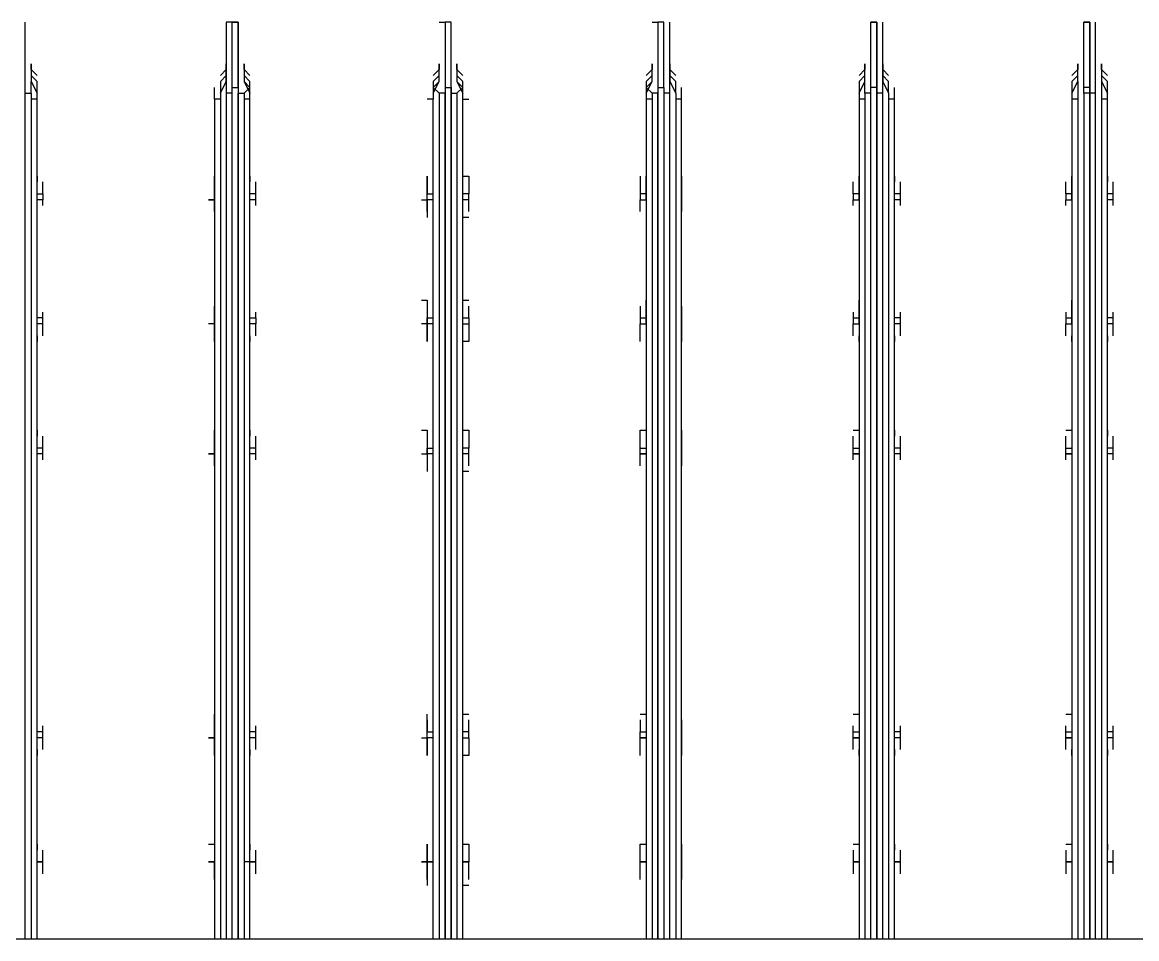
# Model space of a CAD drawing. Header units: metres. Extents: x 531263 to 531754, y 2674954 to 2675327.
# Drawn here: x 531502.8633 to 531503.124, y 2675213.8952 to 2675214.1096 of the extents above; entities that cross this region are included whole.
import ezdxf

# ---------------------------------------------------------------- set-up
doc = ezdxf.new("R2010")
doc.units = ezdxf.units.M
doc.header["$MEASUREMENT"] = 0
doc.layers.add('IDT', color=7, linetype='Continuous')

# ---------------------------------------------------------------- blocks, each defined once
blk = doc.blocks.new('IDT')
at = {"layer": 'IDT', "color": 0, "lineweight": 25}
for p, q in [((15.02116, 13.86368), (14.44023, 13.86368)), ((14.64217, 13.86368), (14.64217, 13.66727)), ((14.64356, 13.66589), (14.64356, 13.86368)), ((14.64494, 13.86368), (14.64494, 13.66589)), ((14.64632, 13.66451), (14.64632, 13.86368)), ((14.64632, 13.86368), (14.64632, 13.66451)), ((14.64771, 13.66589), (14.64771, 13.86368)), ((14.64909, 13.66589), (14.64909, 13.86368)), ((14.65047, 13.66727), (14.65047, 13.86368)), ((14.69197, 13.86368), (14.69197, 13.66727)), ((14.69335, 13.66589), (14.69335, 13.86368)), ((14.69473, 13.86368), (14.69473, 13.66589)), ((14.69612, 13.66451), (14.69612, 13.86368)), ((14.69612, 13.86368), (14.69612, 13.66451)), ((14.6975, 13.86368), (14.6975, 13.66589)), ((14.69888, 13.66589), (14.69888, 13.86368)), ((14.70027, 13.66727), (14.70027, 13.86368)), ((14.74176, 13.86368), (14.74176, 13.66727)), ((14.74314, 13.66589), (14.74314, 13.86368)), ((14.74453, 13.86368), (14.74453, 13.66589)), ((14.74591, 13.66451), (14.74591, 13.86368)), ((14.74729, 13.66451), (14.74729, 13.86368)), ((14.74729, 13.86368), (14.74729, 13.66589)), ((14.74868, 13.66589), (14.74868, 13.86368)), ((14.75006, 13.66727), (14.75006, 13.86368)), ((14.79294, 13.86368), (14.79294, 13.66727)), ((14.79432, 13.66589), (14.79432, 13.86368)), ((14.7957, 13.66451), (14.7957, 13.86368)), ((14.7957, 13.86368), (14.7957, 13.66589)), ((14.79709, 13.66451), (14.79709, 13.86368)), ((14.79709, 13.86368), (14.79709, 13.66589)), ((14.79847, 13.66589), (14.79847, 13.86368)), ((14.79985, 13.86368), (14.79985, 13.66727)), ((14.84273, 13.86368), (14.84273, 13.66727)), ((14.84411, 13.66589), (14.84411, 13.86368)), ((14.8455, 13.66451), (14.8455, 13.86368)), ((14.8455, 13.86368), (14.8455, 13.66589)), ((14.84688, 13.86368), (14.84688, 13.66451)), ((14.84826, 13.66589), (14.84826, 13.86368)), ((14.84965, 13.66589), (14.84965, 13.86368)), ((14.85103, 13.66727), (14.85103, 13.86368)), ((14.89252, 13.86368), (14.89252, 13.66727)), ((14.89391, 13.66589), (14.89391, 13.86368)), ((14.89529, 13.86368), (14.89529, 13.66589)), ((14.64217, 13.85123), (14.64217, 13.8457)), ((14.64217, 13.84985), (14.64217, 13.84846)), ((14.65047, 13.8457), (14.65047, 13.85123)), ((14.65047, 13.84846), (14.65047, 13.84985)), ((14.69197, 13.85123), (14.69197, 13.8457)), ((14.69197, 13.84985), (14.69197, 13.84846)), ((14.70027, 13.8457), (14.70027, 13.85123)), ((14.70027, 13.84846), (14.70027, 13.84985)), ((14.74176, 13.85123), (14.74176, 13.8457)), ((14.74176, 13.84846), (14.74176, 13.84985)), ((14.75006, 13.8457), (14.75006, 13.85123)), ((14.75144, 13.84985), (14.75144, 13.84846)), ((14.79155, 13.85123), (14.79294, 13.85123)), ((14.79155, 13.84985), (14.79155, 13.84846)), ((14.79294, 13.85123), (14.79294, 13.8457)), ((14.80124, 13.8457), (14.80124, 13.85123)), ((14.80124, 13.84985), (14.80124, 13.84846)), ((14.84273, 13.85123), (14.84273, 13.8457)), ((14.84273, 13.84985), (14.84273, 13.84846)), ((14.85103, 13.8457), (14.85103, 13.85123)), ((14.85103, 13.84985), (14.85103, 13.84846)), ((14.89252, 13.85123), (14.89252, 13.8457)), ((14.89252, 13.84985), (14.89252, 13.84846)), ((14.64079, 13.84846), (14.64079, 13.8457)), ((14.65186, 13.8457), (14.65186, 13.84846)), ((14.69058, 13.84846), (14.69058, 13.8457)), ((14.70165, 13.8457), (14.70165, 13.84846)), ((14.74176, 13.8457), (14.74176, 13.84846)), ((14.75144, 13.84846), (14.75144, 13.8457)), ((14.79155, 13.84846), (14.79155, 13.8457)), ((14.80124, 13.84846), (14.80124, 13.8457)), ((14.84135, 13.84846), (14.84135, 13.8457)), ((14.85103, 13.84846), (14.85103, 13.8457)), ((14.89114, 13.84846), (14.89114, 13.8457)), ((14.64079, 13.8457), (14.64217, 13.8457)), ((14.64217, 13.8457), (14.64079, 13.8457)), ((14.64079, 13.8457), (14.64079, 13.84293)), ((14.64217, 13.8457), (14.64217, 13.84155)), ((14.65186, 13.8457), (14.65047, 13.8457)), ((14.65047, 13.8457), (14.65186, 13.8457)), ((14.65186, 13.8457), (14.65047, 13.8457)), ((14.65047, 13.84155), (14.65047, 13.8457)), ((14.65047, 13.8457), (14.65186, 13.8457)), ((14.65186, 13.84293), (14.65186, 13.8457)), ((14.69058, 13.8457), (14.69197, 13.8457)), ((14.69197, 13.8457), (14.69058, 13.8457)), ((14.69058, 13.8457), (14.69058, 13.84293)), ((14.69197, 13.8457), (14.69197, 13.84155)), ((14.70165, 13.8457), (14.70027, 13.8457)), ((14.70027, 13.8457), (14.70165, 13.8457)), ((14.70165, 13.8457), (14.70027, 13.8457)), ((14.70027, 13.84155), (14.70027, 13.8457)), ((14.70027, 13.8457), (14.70165, 13.8457)), ((14.70165, 13.84293), (14.70165, 13.8457)), ((14.74176, 13.8457), (14.74176, 13.84155)), ((14.74176, 13.84293), (14.74176, 13.8457)), ((14.75144, 13.8457), (14.75006, 13.8457)), ((14.75006, 13.8457), (14.75144, 13.8457)), ((14.75144, 13.8457), (14.75006, 13.8457)), ((14.75006, 13.8457), (14.75144, 13.8457)), ((14.75006, 13.84155), (14.75006, 13.8457)), ((14.75144, 13.8457), (14.75144, 13.84293)), ((14.79155, 13.84293), (14.79155, 13.8457)), ((14.79155, 13.8457), (14.79294, 13.8457)), ((14.79294, 13.8457), (14.79155, 13.8457)), ((14.79155, 13.8457), (14.79294, 13.8457)), ((14.79294, 13.8457), (14.79294, 13.84155)), ((14.80124, 13.8457), (14.79985, 13.8457)), ((14.79985, 13.8457), (14.80124, 13.8457)), ((14.80124, 13.8457), (14.80124, 13.84293)), ((14.80124, 13.84155), (14.80124, 13.8457)), ((14.80262, 13.8457), (14.80124, 13.8457)), ((14.80124, 13.8457), (14.80262, 13.8457)), ((14.84135, 13.8457), (14.84273, 13.8457)), ((14.84135, 13.8457), (14.84273, 13.8457)), ((14.84273, 13.8457), (14.84135, 13.8457)), ((14.84135, 13.8457), (14.84135, 13.84293)), ((14.84273, 13.8457), (14.84273, 13.84155)), ((14.84273, 13.8457), (14.84411, 13.8457)), ((14.85103, 13.8457), (14.85241, 13.8457)), ((14.85241, 13.8457), (14.85103, 13.8457)), ((14.85103, 13.84155), (14.85103, 13.8457)), ((14.85103, 13.8457), (14.85241, 13.8457)), ((14.85103, 13.84293), (14.85103, 13.8457)), ((14.89114, 13.8457), (14.89252, 13.8457)), ((14.89252, 13.8457), (14.89114, 13.8457)), ((14.89114, 13.8457), (14.89114, 13.84293)), ((14.89252, 13.8457), (14.89252, 13.84155)), ((14.64217, 13.84155), (14.64217, 13.84293)), ((14.65047, 13.84155), (14.65047, 13.84293)), ((14.65186, 13.84155), (14.65047, 13.84155)), ((14.69197, 13.84155), (14.69197, 13.84293)), ((14.70027, 13.84155), (14.70027, 13.84293)), ((14.70165, 13.84155), (14.70027, 13.84155)), ((14.74176, 13.84155), (14.74176, 13.84293)), ((14.75144, 13.84155), (14.75006, 13.84155)), ((14.75144, 13.84293), (14.75144, 13.84155)), ((14.79155, 13.84155), (14.79155, 13.84293)), ((14.79294, 13.84155), (14.79155, 13.84155)), ((14.80124, 13.84293), (14.80124, 13.84155)), ((14.84273, 13.84155), (14.84273, 13.84293)), ((14.85103, 13.84155), (14.85103, 13.84293)), ((14.85241, 13.84155), (14.85103, 13.84155)), ((14.89252, 13.84155), (14.89252, 13.84293)), ((14.64217, 13.81942), (14.64217, 13.8208)), ((14.64217, 13.8208), (14.64217, 13.81665)), ((14.65047, 13.81665), (14.65047, 13.8208)), ((14.65047, 13.8208), (14.65047, 13.81942)), ((14.69197, 13.81942), (14.69197, 13.8208)), ((14.69197, 13.8208), (14.69197, 13.81665)), ((14.70027, 13.81665), (14.70027, 13.8208)), ((14.70027, 13.8208), (14.70027, 13.81942)), ((14.74176, 13.81942), (14.74176, 13.8208)), ((14.74176, 13.8208), (14.74176, 13.81665)), ((14.75006, 13.81665), (14.75006, 13.8208)), ((14.75144, 13.8208), (14.75144, 13.81942)), ((14.79155, 13.81942), (14.79155, 13.8208)), ((14.79155, 13.8208), (14.79294, 13.8208)), ((14.79294, 13.8208), (14.79294, 13.81665)), ((14.80124, 13.81665), (14.80124, 13.8208)), ((14.80124, 13.8208), (14.80124, 13.81942)), ((14.84273, 13.81942), (14.84273, 13.8208)), ((14.84273, 13.8208), (14.84273, 13.81665)), ((14.85103, 13.8208), (14.85103, 13.81942)), ((14.85103, 13.81665), (14.85103, 13.8208)), ((14.89252, 13.81942), (14.89252, 13.8208)), ((14.89252, 13.8208), (14.89252, 13.81665)), ((14.64079, 13.81942), (14.64079, 13.81665)), ((14.65186, 13.81942), (14.65186, 13.81665)), ((14.69058, 13.81942), (14.69058, 13.81665)), ((14.70165, 13.81942), (14.70165, 13.81665)), ((14.74176, 13.81527), (14.74176, 13.81942)), ((14.75144, 13.81942), (14.75144, 13.81665)), ((14.79155, 13.81665), (14.79155, 13.81942)), ((14.80124, 13.81942), (14.80124, 13.81665)), ((14.84135, 13.81942), (14.84135, 13.81665)), ((14.85103, 13.81942), (14.85103, 13.81665)), ((14.89114, 13.81942), (14.89114, 13.81665)), ((14.64079, 13.81665), (14.64217, 13.81665)), ((14.64079, 13.81665), (14.64079, 13.81527)), ((14.64079, 13.81527), (14.64217, 13.81527)), ((14.64079, 13.81527), (14.64079, 13.81389)), ((14.64217, 13.81665), (14.64217, 13.81527)), ((14.64217, 13.81527), (14.64217, 13.81112)), ((14.65186, 13.81665), (14.65047, 13.81665)), ((14.65047, 13.81527), (14.65047, 13.81665)), ((14.65047, 13.81665), (14.65186, 13.81665)), ((14.65047, 13.81112), (14.65047, 13.81527)), ((14.65186, 13.81527), (14.65047, 13.81527)), ((14.65186, 13.81665), (14.65186, 13.81527)), ((14.65186, 13.81527), (14.65186, 13.81389)), ((14.69058, 13.81665), (14.69197, 13.81665)), ((14.69058, 13.81665), (14.69058, 13.81527)), ((14.69058, 13.81527), (14.69197, 13.81527)), ((14.69058, 13.81527), (14.69058, 13.81389)), ((14.69197, 13.81665), (14.69197, 13.81527)), ((14.69197, 13.81527), (14.69197, 13.81112)), ((14.70165, 13.81665), (14.70027, 13.81665)), ((14.70027, 13.81527), (14.70027, 13.81665)), ((14.70027, 13.81665), (14.70165, 13.81665)), ((14.70027, 13.81112), (14.70027, 13.81527)), ((14.70165, 13.81527), (14.70027, 13.81527)), ((14.70165, 13.81665), (14.70165, 13.81527)), ((14.70165, 13.81527), (14.70165, 13.81389)), ((14.74176, 13.81665), (14.74176, 13.81527)), ((14.74176, 13.81389), (14.74176, 13.81527)), ((14.74176, 13.81527), (14.74176, 13.81112)), ((14.75144, 13.81665), (14.75006, 13.81665)), ((14.75006, 13.81527), (14.75006, 13.81665)), ((14.75006, 13.81665), (14.75144, 13.81665)), ((14.75006, 13.81112), (14.75006, 13.81527)), ((14.75144, 13.81527), (14.75006, 13.81527)), ((14.75144, 13.81665), (14.75144, 13.81527)), ((14.75144, 13.81389), (14.75144, 13.81527)), ((14.79294, 13.81665), (14.79155, 13.81665)), ((14.79155, 13.81665), (14.79155, 13.81527)), ((14.79155, 13.81527), (14.79294, 13.81527)), ((14.79155, 13.81527), (14.79155, 13.81389)), ((14.79294, 13.81665), (14.79294, 13.81527)), ((14.79294, 13.81527), (14.79294, 13.81112)), ((14.79985, 13.81665), (14.80124, 13.81665)), ((14.80124, 13.81527), (14.79985, 13.81527)), ((14.80124, 13.81665), (14.80124, 13.81527)), ((14.80262, 13.81665), (14.80124, 13.81665)), ((14.80124, 13.81665), (14.80124, 13.81527)), ((14.80124, 13.81527), (14.80124, 13.81112)), ((14.80124, 13.81389), (14.80124, 13.81527)), ((14.84135, 13.81665), (14.84273, 13.81665)), ((14.84135, 13.81665), (14.84135, 13.81527)), ((14.84135, 13.81527), (14.84273, 13.81527)), ((14.84135, 13.81527), (14.84135, 13.81389)), ((14.84273, 13.81665), (14.84273, 13.81527)), ((14.84273, 13.81527), (14.84273, 13.81112)), ((14.85103, 13.81665), (14.85241, 13.81665)), ((14.85241, 13.81665), (14.85103, 13.81665)), ((14.85103, 13.81527), (14.85103, 13.81665)), ((14.85103, 13.81665), (14.85103, 13.81112)), ((14.85103, 13.81389), (14.85103, 13.81527)), ((14.89114, 13.81665), (14.89252, 13.81665)), ((14.89114, 13.81665), (14.89114, 13.81527)), ((14.89114, 13.81527), (14.89252, 13.81527)), ((14.89114, 13.81527), (14.89114, 13.81389)), ((14.89252, 13.81665), (14.89252, 13.81112)), ((14.64217, 13.81389), (14.64217, 13.8125)), ((14.65047, 13.8125), (14.65047, 13.81389)), ((14.69197, 13.81389), (14.69197, 13.8125)), ((14.70027, 13.8125), (14.70027, 13.81389)), ((14.74176, 13.8125), (14.74176, 13.81389)), ((14.75144, 13.8125), (14.75144, 13.81389)), ((14.79155, 13.81389), (14.79155, 13.8125)), ((14.80124, 13.8125), (14.80124, 13.81389)), ((14.84273, 13.81389), (14.84273, 13.8125)), ((14.85103, 13.8125), (14.85103, 13.81389)), ((14.89252, 13.81389), (14.89252, 13.8125)), ((14.65186, 13.81112), (14.65047, 13.81112)), ((14.70165, 13.81112), (14.70027, 13.81112)), ((14.75144, 13.81112), (14.75006, 13.81112)), ((14.79294, 13.81112), (14.79155, 13.81112)), ((14.64217, 13.75441), (14.64217, 13.75026)), ((14.64217, 13.75303), (14.64217, 13.75164)), ((14.65047, 13.75026), (14.65047, 13.75441)), ((14.65047, 13.75164), (14.65047, 13.75303)), ((14.69197, 13.75441), (14.69197, 13.75026)), ((14.69197, 13.75303), (14.69197, 13.75164)), ((14.70027, 13.75026), (14.70027, 13.75441)), ((14.70027, 13.75164), (14.70027, 13.75303)), ((14.74176, 13.75441), (14.74176, 13.75026)), ((14.74176, 13.75164), (14.74176, 13.75303)), ((14.75006, 13.75026), (14.75006, 13.75441)), ((14.75144, 13.75303), (14.75144, 13.75164)), ((14.79155, 13.75441), (14.79294, 13.75441)), ((14.79155, 13.75303), (14.79155, 13.75164)), ((14.79294, 13.75441), (14.79294, 13.75026)), ((14.80124, 13.75026), (14.80124, 13.75441)), ((14.80124, 13.75164), (14.80124, 13.75303)), ((14.84273, 13.75441), (14.84273, 13.75026)), ((14.84273, 13.75303), (14.84273, 13.75164)), ((14.85103, 13.75026), (14.85103, 13.75441)), ((14.85103, 13.75303), (14.85103, 13.75164)), ((14.89252, 13.75441), (14.89252, 13.75026)), ((14.89252, 13.75303), (14.89252, 13.75164)), ((14.64079, 13.75164), (14.64079, 13.75026)), ((14.64079, 13.75026), (14.64217, 13.75026)), ((14.64079, 13.75026), (14.64079, 13.74888)), ((14.64217, 13.75026), (14.64217, 13.74473)), ((14.65186, 13.75026), (14.65047, 13.75026)), ((14.65047, 13.74888), (14.65047, 13.75026)), ((14.65047, 13.75026), (14.65186, 13.75026)), ((14.65186, 13.75164), (14.65186, 13.75026)), ((14.65186, 13.75026), (14.65186, 13.74888)), ((14.69058, 13.75164), (14.69058, 13.75026)), ((14.69058, 13.75026), (14.69197, 13.75026)), ((14.69058, 13.75026), (14.69058, 13.74888)), ((14.69197, 13.75026), (14.69197, 13.74473)), ((14.70165, 13.75026), (14.70027, 13.75026)), ((14.70027, 13.74888), (14.70027, 13.75026)), ((14.70027, 13.75026), (14.70165, 13.75026)), ((14.70165, 13.75164), (14.70165, 13.75026)), ((14.70165, 13.75026), (14.70165, 13.74888)), ((14.74176, 13.74888), (14.74176, 13.75164)), ((14.74176, 13.75026), (14.74176, 13.74473)), ((14.75144, 13.75026), (14.75006, 13.75026)), ((14.75006, 13.74888), (14.75006, 13.75026)), ((14.75006, 13.75026), (14.75144, 13.75026)), ((14.75144, 13.75164), (14.75144, 13.75026)), ((14.75144, 13.75026), (14.75144, 13.74888)), ((14.79155, 13.75164), (14.79155, 13.75026)), ((14.79155, 13.75026), (14.79294, 13.75026)), ((14.79155, 13.75026), (14.79155, 13.74888)), ((14.79294, 13.75026), (14.79294, 13.74888)), ((14.79985, 13.75026), (14.80124, 13.75026)), ((14.80124, 13.75026), (14.80124, 13.75164)), ((14.80262, 13.75026), (14.80124, 13.75026)), ((14.80124, 13.75026), (14.80124, 13.74888)), ((14.80124, 13.74888), (14.80124, 13.75026)), ((14.84135, 13.75164), (14.84135, 13.75026)), ((14.84135, 13.75026), (14.84273, 13.75026)), ((14.84135, 13.75026), (14.84135, 13.74888)), ((14.84273, 13.75026), (14.84273, 13.74888)), ((14.85103, 13.75164), (14.85103, 13.75026)), ((14.85103, 13.75026), (14.85103, 13.74473)), ((14.85103, 13.74888), (14.85103, 13.75026)), ((14.85103, 13.75026), (14.85241, 13.75026)), ((14.85241, 13.75026), (14.85103, 13.75026)), ((14.89114, 13.75164), (14.89114, 13.75026)), ((14.89114, 13.75026), (14.89252, 13.75026)), ((14.89114, 13.75026), (14.89114, 13.74888)), ((14.89252, 13.75026), (14.89252, 13.74888)), ((14.64079, 13.74888), (14.64217, 13.74888)), ((14.64079, 13.74888), (14.64079, 13.74611)), ((14.65047, 13.74473), (14.65047, 13.74888)), ((14.65186, 13.74888), (14.65047, 13.74888)), ((14.65186, 13.74888), (14.65186, 13.74611)), ((14.69058, 13.74888), (14.69197, 13.74888)), ((14.69058, 13.74888), (14.69058, 13.74611)), ((14.70027, 13.74473), (14.70027, 13.74888)), ((14.70165, 13.74888), (14.70027, 13.74888)), ((14.70165, 13.74888), (14.70165, 13.74611)), ((14.74176, 13.74611), (14.74176, 13.74888)), ((14.75006, 13.74473), (14.75006, 13.74888)), ((14.75144, 13.74888), (14.75006, 13.74888)), ((14.75144, 13.74888), (14.75144, 13.74611)), ((14.79155, 13.74611), (14.79155, 13.74888)), ((14.79155, 13.74888), (14.79294, 13.74888)), ((14.79294, 13.74888), (14.79294, 13.74473)), ((14.80124, 13.74888), (14.79985, 13.74888)), ((14.80124, 13.74473), (14.80124, 13.74888)), ((14.80124, 13.74611), (14.80124, 13.74888)), ((14.84135, 13.74888), (14.84273, 13.74888)), ((14.84135, 13.74888), (14.84135, 13.74611)), ((14.84273, 13.74888), (14.84273, 13.74473)), ((14.85103, 13.74611), (14.85103, 13.74888)), ((14.89114, 13.74888), (14.89252, 13.74888)), ((14.89114, 13.74888), (14.89114, 13.74611)), ((14.89252, 13.74888), (14.89252, 13.74473)), ((14.64217, 13.74473), (14.64217, 13.74611)), ((14.65047, 13.74473), (14.65047, 13.74611)), ((14.65186, 13.74473), (14.65047, 13.74473)), ((14.69197, 13.74473), (14.69197, 13.74611)), ((14.70027, 13.74473), (14.70027, 13.74611)), ((14.70165, 13.74473), (14.70027, 13.74473)), ((14.74176, 13.74473), (14.74176, 13.74611)), ((14.75144, 13.74473), (14.75006, 13.74473)), ((14.75144, 13.74611), (14.75144, 13.74473)), ((14.79155, 13.74473), (14.79155, 13.74611)), ((14.79294, 13.74473), (14.79155, 13.74473)), ((14.80124, 13.74473), (14.80124, 13.74611)), ((14.80262, 13.74473), (14.80124, 13.74473)), ((14.84273, 13.74473), (14.84273, 13.74611)), ((14.85103, 13.74473), (14.85103, 13.74611)), ((14.89252, 13.74473), (14.89252, 13.74611)), ((14.64217, 13.7226), (14.64217, 13.72398)), ((14.64217, 13.72398), (14.64217, 13.71983)), ((14.65047, 13.71983), (14.65047, 13.72398)), ((14.65047, 13.72398), (14.65047, 13.7226)), ((14.69197, 13.7226), (14.69197, 13.72398)), ((14.69197, 13.72398), (14.69197, 13.71983)), ((14.70027, 13.71983), (14.70027, 13.72398)), ((14.70027, 13.72398), (14.70027, 13.7226)), ((14.74176, 13.7226), (14.74176, 13.72398)), ((14.74176, 13.72398), (14.74176, 13.71983)), ((14.75006, 13.71983), (14.75006, 13.72398)), ((14.75144, 13.72398), (14.75144, 13.7226)), ((14.79155, 13.7226), (14.79155, 13.72398)), ((14.79155, 13.72398), (14.79294, 13.72398)), ((14.79294, 13.72398), (14.79294, 13.71983)), ((14.80124, 13.71983), (14.80124, 13.72398)), ((14.80124, 13.72398), (14.80124, 13.7226)), ((14.84273, 13.7226), (14.84273, 13.72398)), ((14.84273, 13.72398), (14.84273, 13.71983)), ((14.85103, 13.71983), (14.85103, 13.72398)), ((14.85103, 13.72398), (14.85103, 13.7226)), ((14.89252, 13.7226), (14.89252, 13.72398)), ((14.89252, 13.72398), (14.89252, 13.71845)), ((14.64079, 13.7226), (14.64079, 13.71983)), ((14.65186, 13.7226), (14.65186, 13.71983)), ((14.69058, 13.7226), (14.69058, 13.71983)), ((14.70165, 13.7226), (14.70165, 13.71983)), ((14.74176, 13.71983), (14.74176, 13.7226)), ((14.75144, 13.7226), (14.75144, 13.71983)), ((14.79155, 13.71983), (14.79155, 13.7226)), ((14.80124, 13.7226), (14.80124, 13.71983)), ((14.84135, 13.7226), (14.84135, 13.71983)), ((14.85103, 13.7226), (14.85103, 13.71983)), ((14.89114, 13.7226), (14.89114, 13.71983)), ((14.64079, 13.71983), (14.64217, 13.71983)), ((14.64079, 13.71983), (14.64079, 13.71845)), ((14.64079, 13.71845), (14.64217, 13.71845)), ((14.64079, 13.71845), (14.64079, 13.71707)), ((14.64217, 13.71983), (14.64217, 13.7143)), ((14.65186, 13.71983), (14.65047, 13.71983)), ((14.65186, 13.71983), (14.65047, 13.71983)), ((14.65047, 13.71983), (14.65047, 13.71845)), ((14.65047, 13.71845), (14.65047, 13.7143)), ((14.65186, 13.71845), (14.65047, 13.71845)), ((14.65186, 13.71845), (14.65186, 13.71983)), ((14.65186, 13.71707), (14.65186, 13.71845)), ((14.69058, 13.71983), (14.69197, 13.71983)), ((14.69058, 13.71983), (14.69058, 13.71845)), ((14.69058, 13.71845), (14.69197, 13.71845)), ((14.69058, 13.71845), (14.69058, 13.71707)), ((14.69197, 13.71983), (14.69197, 13.7143)), ((14.70165, 13.71983), (14.70027, 13.71983)), ((14.70165, 13.71983), (14.70027, 13.71983)), ((14.70027, 13.71983), (14.70027, 13.71845)), ((14.70027, 13.71845), (14.70027, 13.7143)), ((14.70165, 13.71845), (14.70027, 13.71845)), ((14.70165, 13.71845), (14.70165, 13.71983)), ((14.70165, 13.71707), (14.70165, 13.71845)), ((14.74176, 13.71707), (14.74176, 13.71983)), ((14.74176, 13.71983), (14.74176, 13.7143)), ((14.75144, 13.71983), (14.75006, 13.71983)), ((14.75144, 13.71983), (14.75006, 13.71983)), ((14.75006, 13.71983), (14.75006, 13.71845)), ((14.75006, 13.71845), (14.75006, 13.7143)), ((14.75144, 13.71845), (14.75006, 13.71845)), ((14.75144, 13.71845), (14.75144, 13.71983)), ((14.75144, 13.71707), (14.75144, 13.71845)), ((14.79294, 13.71983), (14.79155, 13.71983)), ((14.79155, 13.71845), (14.79155, 13.71983)), ((14.79155, 13.71845), (14.79155, 13.71707)), ((14.79294, 13.71845), (14.79155, 13.71845)), ((14.79294, 13.71983), (14.79294, 13.71845)), ((14.79294, 13.71845), (14.79294, 13.7143)), ((14.79985, 13.71983), (14.80124, 13.71983)), ((14.80124, 13.71845), (14.79985, 13.71845)), ((14.80124, 13.71983), (14.80124, 13.71845)), ((14.80124, 13.71845), (14.80124, 13.71983)), ((14.80124, 13.71983), (14.80262, 13.71983)), ((14.80124, 13.7143), (14.80124, 13.71845)), ((14.80124, 13.71707), (14.80124, 13.71845)), ((14.84135, 13.71983), (14.84273, 13.71983)), ((14.84135, 13.71845), (14.84135, 13.71983)), ((14.84135, 13.71845), (14.84135, 13.71707)), ((14.84273, 13.71845), (14.84135, 13.71845)), ((14.84273, 13.71983), (14.84273, 13.71845)), ((14.84273, 13.71845), (14.84273, 13.7143)), ((14.85103, 13.71845), (14.85103, 13.71983)), ((14.85103, 13.71983), (14.85241, 13.71983)), ((14.85103, 13.71983), (14.85103, 13.71845)), ((14.85103, 13.7143), (14.85103, 13.71845)), ((14.85103, 13.71845), (14.85103, 13.71707)), ((14.89114, 13.71983), (14.89252, 13.71983)), ((14.89114, 13.71983), (14.89114, 13.71845)), ((14.89114, 13.71845), (14.89252, 13.71845)), ((14.89114, 13.71845), (14.89114, 13.71707)), ((14.89252, 13.71845), (14.89252, 13.7143)), ((14.64217, 13.71707), (14.64217, 13.71568)), ((14.65047, 13.71568), (14.65047, 13.71707)), ((14.69197, 13.71707), (14.69197, 13.71568)), ((14.70027, 13.71568), (14.70027, 13.71707)), ((14.74176, 13.71568), (14.74176, 13.71707)), ((14.75144, 13.71568), (14.75144, 13.71707)), ((14.79155, 13.71707), (14.79155, 13.71568)), ((14.80124, 13.71568), (14.80124, 13.71707)), ((14.84273, 13.71707), (14.84273, 13.71568)), ((14.85103, 13.71707), (14.85103, 13.71568)), ((14.89252, 13.71707), (14.89252, 13.71568)), ((14.79294, 13.7143), (14.79155, 13.7143)), ((14.80262, 13.7143), (14.80124, 13.7143)), ((14.64217, 13.69493), (14.64217, 13.6894)), ((14.64217, 13.69355), (14.64217, 13.69217)), ((14.65047, 13.69079), (14.65047, 13.69493)), ((14.65047, 13.69217), (14.65047, 13.69355)), ((14.69197, 13.69493), (14.69197, 13.6894)), ((14.69197, 13.69355), (14.69197, 13.69217)), ((14.70027, 13.69079), (14.70027, 13.69493)), ((14.70027, 13.69217), (14.70027, 13.69355)), ((14.74176, 13.69493), (14.74176, 13.6894)), ((14.74176, 13.69217), (14.74176, 13.69355)), ((14.75006, 13.69079), (14.75006, 13.69493)), ((14.75144, 13.69355), (14.75144, 13.69217)), ((14.79155, 13.69493), (14.79294, 13.69493)), ((14.79155, 13.69355), (14.79155, 13.69217)), ((14.79294, 13.69493), (14.79294, 13.69079)), ((14.80124, 13.69079), (14.80124, 13.69493)), ((14.80124, 13.69355), (14.80124, 13.69217)), ((14.84273, 13.69493), (14.84273, 13.69079)), ((14.84273, 13.69355), (14.84273, 13.69217)), ((14.85103, 13.69079), (14.85103, 13.69493)), ((14.85103, 13.69355), (14.85103, 13.69217)), ((14.89252, 13.69493), (14.89252, 13.69079)), ((14.89252, 13.69355), (14.89252, 13.69217)), ((14.64079, 13.69217), (14.64079, 13.69079)), ((14.64079, 13.69079), (14.64217, 13.69079)), ((14.64079, 13.69079), (14.64079, 13.6894)), ((14.65186, 13.69079), (14.65047, 13.69079)), ((14.65186, 13.69079), (14.65047, 13.69079)), ((14.65047, 13.69079), (14.65047, 13.68525)), ((14.65186, 13.69217), (14.65186, 13.69079)), ((14.65186, 13.6894), (14.65186, 13.69079)), ((14.69058, 13.69217), (14.69058, 13.69079)), ((14.69058, 13.69079), (14.69197, 13.69079)), ((14.69058, 13.69079), (14.69058, 13.6894)), ((14.70165, 13.69079), (14.70027, 13.69079)), ((14.70165, 13.69079), (14.70027, 13.69079)), ((14.70027, 13.69079), (14.70027, 13.68525)), ((14.70165, 13.69217), (14.70165, 13.69079)), ((14.70165, 13.6894), (14.70165, 13.69079)), ((14.74176, 13.6894), (14.74176, 13.69217)), ((14.75144, 13.69079), (14.75006, 13.69079)), ((14.75144, 13.69079), (14.75006, 13.69079)), ((14.75006, 13.69079), (14.75006, 13.68525)), ((14.75144, 13.69217), (14.75144, 13.69079)), ((14.75144, 13.6894), (14.75144, 13.69079)), ((14.79155, 13.69217), (14.79155, 13.69079)), ((14.79155, 13.69079), (14.79294, 13.69079)), ((14.79155, 13.69079), (14.79155, 13.6894)), ((14.79294, 13.69079), (14.79294, 13.6894)), ((14.79985, 13.69079), (14.80124, 13.69079)), ((14.80124, 13.69217), (14.80124, 13.69079)), ((14.80124, 13.69079), (14.80124, 13.6894)), ((14.80262, 13.69079), (14.80124, 13.69079)), ((14.80124, 13.69079), (14.80124, 13.6894)), ((14.84135, 13.69217), (14.84135, 13.69079)), ((14.84135, 13.69079), (14.84273, 13.69079)), ((14.84135, 13.69079), (14.84135, 13.6894)), ((14.84273, 13.69079), (14.84273, 13.6894)), ((14.85103, 13.69217), (14.85103, 13.69079)), ((14.85103, 13.69079), (14.85103, 13.6894)), ((14.85103, 13.6894), (14.85103, 13.69079)), ((14.85103, 13.69079), (14.85241, 13.69079)), ((14.85241, 13.69079), (14.85103, 13.69079)), ((14.89114, 13.69217), (14.89114, 13.69079)), ((14.89114, 13.69079), (14.89252, 13.69079)), ((14.89114, 13.6894), (14.89114, 13.69079)), ((14.89252, 13.69079), (14.89252, 13.68525)), ((14.64079, 13.6894), (14.64217, 13.6894)), ((14.64079, 13.6894), (14.64079, 13.68664)), ((14.64217, 13.6894), (14.64217, 13.68525)), ((14.65047, 13.6894), (14.65186, 13.6894)), ((14.65186, 13.6894), (14.65186, 13.68664)), ((14.69058, 13.6894), (14.69197, 13.6894)), ((14.69058, 13.6894), (14.69058, 13.68664)), ((14.69197, 13.6894), (14.69197, 13.68525)), ((14.70027, 13.6894), (14.70165, 13.6894)), ((14.70165, 13.6894), (14.70165, 13.68664)), ((14.74176, 13.6894), (14.74176, 13.68525)), ((14.74176, 13.68664), (14.74176, 13.6894)), ((14.75006, 13.6894), (14.75144, 13.6894)), ((14.75144, 13.68664), (14.75144, 13.6894)), ((14.79155, 13.68664), (14.79155, 13.6894)), ((14.79155, 13.6894), (14.79294, 13.6894)), ((14.79294, 13.6894), (14.79294, 13.68525)), ((14.80124, 13.6894), (14.79985, 13.6894)), ((14.80124, 13.6894), (14.80124, 13.68525)), ((14.80124, 13.68664), (14.80124, 13.6894)), ((14.84135, 13.6894), (14.84273, 13.6894)), ((14.84135, 13.6894), (14.84135, 13.68664)), ((14.84273, 13.6894), (14.84273, 13.68525)), ((14.85103, 13.6894), (14.85103, 13.68525)), ((14.85103, 13.68664), (14.85103, 13.6894)), ((14.89114, 13.6894), (14.89114, 13.68664)), ((14.89252, 13.6894), (14.89114, 13.6894)), ((14.64217, 13.68525), (14.64217, 13.68664)), ((14.65047, 13.68525), (14.65047, 13.68664)), ((14.69197, 13.68525), (14.69197, 13.68664)), ((14.70027, 13.68525), (14.70027, 13.68664)), ((14.74176, 13.68525), (14.74176, 13.68664)), ((14.75144, 13.68525), (14.75144, 13.68664)), ((14.79155, 13.68525), (14.79155, 13.68664)), ((14.79294, 13.68525), (14.79155, 13.68525)), ((14.80124, 13.68525), (14.80124, 13.68664)), ((14.84273, 13.68525), (14.84273, 13.68664)), ((14.85103, 13.68525), (14.85103, 13.68664)), ((14.89252, 13.68525), (14.89252, 13.68664)), ((14.64217, 13.66727), (14.64356, 13.66727)), ((14.64217, 13.66727), (14.64217, 13.66451)), ((14.64909, 13.66727), (14.65047, 13.66727)), ((14.65047, 13.66451), (14.65047, 13.66727)), ((14.69197, 13.66727), (14.69335, 13.66727)), ((14.69197, 13.66727), (14.69197, 13.66451)), ((14.69888, 13.66727), (14.70027, 13.66727)), ((14.70027, 13.66451), (14.70027, 13.66727)), ((14.74176, 13.66727), (14.74314, 13.66727)), ((14.74176, 13.66727), (14.74176, 13.66451)), ((14.74868, 13.66727), (14.75006, 13.66727)), ((14.75006, 13.66451), (14.75006, 13.66727)), ((14.79294, 13.66727), (14.79155, 13.66727)), ((14.79294, 13.66727), (14.79294, 13.66451)), ((14.79985, 13.66727), (14.80124, 13.66727)), ((14.79985, 13.66451), (14.79985, 13.66727)), ((14.84273, 13.66727), (14.84411, 13.66727)), ((14.84273, 13.66727), (14.84273, 13.66451)), ((14.84965, 13.66727), (14.85103, 13.66727)), ((14.85103, 13.66727), (14.85103, 13.66451)), ((14.89252, 13.66727), (14.89391, 13.66727)), ((14.89252, 13.66727), (14.89252, 13.66451)), ((14.64356, 13.66312), (14.64217, 13.66589)), ((14.64217, 13.66451), (14.64217, 13.66312)), ((14.64356, 13.66312), (14.64356, 13.66589)), ((14.64494, 13.66589), (14.64632, 13.66589)), ((14.64494, 13.66589), (14.64494, 13.64929)), ((14.64632, 13.66589), (14.64771, 13.66589)), ((14.64632, 13.64929), (14.64632, 13.66451)), ((14.64632, 13.66451), (14.64771, 13.66451)), ((14.64632, 13.66451), (14.64632, 13.64929)), ((14.64771, 13.66589), (14.64771, 13.64929)), ((14.65047, 13.66589), (14.64909, 13.66312)), ((14.64909, 13.66312), (14.64909, 13.66589)), ((14.65047, 13.66312), (14.65047, 13.66451)), ((14.69473, 13.66312), (14.69335, 13.66589)), ((14.69335, 13.66589), (14.69335, 13.66312)), ((14.69335, 13.66451), (14.69335, 13.66312)), ((14.69473, 13.66589), (14.69612, 13.66589)), ((14.69473, 13.66589), (14.69473, 13.64929)), ((14.69612, 13.64929), (14.69612, 13.66451)), ((14.69612, 13.66451), (14.6975, 13.66451)), ((14.69612, 13.66451), (14.69612, 13.64929)), ((14.6975, 13.66589), (14.69888, 13.66589)), ((14.6975, 13.66589), (14.6975, 13.64929)), ((14.69888, 13.66589), (14.69888, 13.66312)), ((14.70027, 13.66589), (14.69888, 13.66312)), ((14.70027, 13.66312), (14.70027, 13.66451)), ((14.74453, 13.66312), (14.74314, 13.66589)), ((14.74314, 13.66589), (14.74314, 13.66312)), ((14.74314, 13.66451), (14.74314, 13.66312)), ((14.74453, 13.66589), (14.74591, 13.66589)), ((14.74453, 13.66589), (14.74453, 13.64929)), ((14.74729, 13.66451), (14.74591, 13.66451)), ((14.74591, 13.66451), (14.74591, 13.64929)), ((14.74729, 13.66589), (14.74868, 13.66589)), ((14.74729, 13.64929), (14.74729, 13.66589)), ((14.74729, 13.64929), (14.74729, 13.66451)), ((14.74868, 13.66589), (14.75006, 13.66451)), ((14.75006, 13.66589), (14.74868, 13.66312)), ((14.75006, 13.66451), (14.74868, 13.66312)), ((14.75006, 13.66312), (14.75006, 13.66451)), ((14.79432, 13.66589), (14.79294, 13.66451)), ((14.79432, 13.66312), (14.79294, 13.66589)), ((14.79294, 13.66451), (14.79432, 13.66312)), ((14.79294, 13.66451), (14.79294, 13.66312)), ((14.7957, 13.66589), (14.79432, 13.66589)), ((14.7957, 13.66589), (14.7957, 13.64929)), ((14.79709, 13.66451), (14.7957, 13.66451)), ((14.7957, 13.66451), (14.7957, 13.64929)), ((14.79709, 13.66589), (14.79847, 13.66589)), ((14.79709, 13.64929), (14.79709, 13.66589)), ((14.79709, 13.64929), (14.79709, 13.66451)), ((14.79847, 13.66589), (14.79985, 13.66451)), ((14.79985, 13.66589), (14.79847, 13.66312)), ((14.79985, 13.66451), (14.79847, 13.66312)), ((14.79985, 13.66312), (14.79985, 13.66451)), ((14.84411, 13.66589), (14.84273, 13.66451)), ((14.84411, 13.66312), (14.84273, 13.66589)), ((14.84273, 13.66451), (14.84411, 13.66312)), ((14.84273, 13.66451), (14.84273, 13.66312)), ((14.8455, 13.66589), (14.84411, 13.66589)), ((14.8455, 13.64929), (14.8455, 13.66589)), ((14.84688, 13.66451), (14.8455, 13.66451)), ((14.8455, 13.66451), (14.8455, 13.64929)), ((14.84688, 13.66589), (14.84826, 13.66589)), ((14.84688, 13.66451), (14.84688, 13.64929)), ((14.84965, 13.66589), (14.84826, 13.66312)), ((14.84826, 13.64929), (14.84826, 13.66589)), ((14.84965, 13.66312), (14.84965, 13.66589)), ((14.84965, 13.66312), (14.84965, 13.66451)), ((14.89391, 13.66312), (14.89252, 13.66589)), ((14.89252, 13.66451), (14.89252, 13.66312)), ((14.89529, 13.66589), (14.89391, 13.66589)), ((14.89391, 13.66589), (14.89391, 13.66312)), ((14.89529, 13.66589), (14.89529, 13.64929)), ((14.64217, 13.66312), (14.64356, 13.66174)), ((14.64217, 13.66174), (14.64356, 13.66036)), ((14.64356, 13.65897), (14.64356, 13.66312)), ((14.64909, 13.66312), (14.64909, 13.65897)), ((14.64909, 13.66174), (14.65047, 13.66312)), ((14.64909, 13.66036), (14.65047, 13.66174)), ((14.69335, 13.66312), (14.69473, 13.66174)), ((14.69335, 13.66174), (14.69473, 13.66036)), ((14.69473, 13.65897), (14.69473, 13.66312)), ((14.69888, 13.66312), (14.69888, 13.65897)), ((14.69888, 13.66174), (14.70027, 13.66312)), ((14.69888, 13.66036), (14.70027, 13.66174)), ((14.74314, 13.66312), (14.74453, 13.66174)), ((14.74314, 13.66174), (14.74453, 13.66036)), ((14.74453, 13.65897), (14.74453, 13.66312)), ((14.74868, 13.66312), (14.74868, 13.65897)), ((14.74868, 13.66174), (14.75006, 13.66312)), ((14.74868, 13.66036), (14.75006, 13.66174)), ((14.79294, 13.66312), (14.79432, 13.66174)), ((14.79294, 13.66174), (14.79432, 13.66036)), ((14.79432, 13.65897), (14.79432, 13.66312)), ((14.79847, 13.66312), (14.79847, 13.65897)), ((14.79847, 13.66174), (14.79985, 13.66312)), ((14.79847, 13.66036), (14.79985, 13.66174)), ((14.84273, 13.66312), (14.84411, 13.66174)), ((14.84273, 13.66174), (14.84411, 13.66036)), ((14.84411, 13.65897), (14.84411, 13.66312)), ((14.84826, 13.66312), (14.84826, 13.65897)), ((14.84826, 13.66174), (14.84965, 13.66312)), ((14.84826, 13.66036), (14.84965, 13.66174)), ((14.89252, 13.66312), (14.89391, 13.66174)), ((14.89252, 13.66174), (14.89391, 13.66036)), ((14.89391, 13.65897), (14.89391, 13.66312)), ((14.64356, 13.66036), (14.64356, 13.65897)), ((14.64909, 13.65897), (14.64909, 13.66036)), ((14.69473, 13.66036), (14.69473, 13.65897)), ((14.69888, 13.65897), (14.69888, 13.66036)), ((14.74453, 13.66036), (14.74453, 13.65897)), ((14.74868, 13.65897), (14.74868, 13.66036)), ((14.79432, 13.66036), (14.79432, 13.65897)), ((14.79847, 13.65897), (14.79847, 13.66036)), ((14.84411, 13.66036), (14.84411, 13.65897)), ((14.84826, 13.65897), (14.84826, 13.66036)), ((14.89391, 13.66036), (14.89391, 13.65897)), ((14.64771, 13.64929), (14.64632, 13.64929)), ((14.64632, 13.64929), (14.64771, 13.64929)), ((14.64771, 13.64929), (14.64632, 13.64929)), ((14.6975, 13.64929), (14.69612, 13.64929)), ((14.69612, 13.64929), (14.6975, 13.64929)), ((14.6975, 13.64929), (14.69612, 13.64929)), ((14.74591, 13.64929), (14.74729, 13.64929)), ((14.74591, 13.64929), (14.74729, 13.64929)), ((14.74868, 13.64929), (14.74729, 13.64929)), ((14.7957, 13.64929), (14.79709, 13.64929)), ((14.7957, 13.64929), (14.79709, 13.64929)), ((14.79847, 13.64929), (14.79709, 13.64929)), ((14.84688, 13.64929), (14.8455, 13.64929)), ((14.8455, 13.64929), (14.84688, 13.64929)), ((14.84688, 13.64929), (14.84826, 13.64929))]:
    blk.add_line(p, q, dxfattribs=at)

msp = doc.modelspace()

# ---------------------------------------------------------------- block references
at = {"layer": 'IDT', "color": 8, "rotation": 180}
msp.add_blockref('IDT', (531517.75928, 2675227.75885), dxfattribs=at)

doc.saveas('drawing.dxf')
